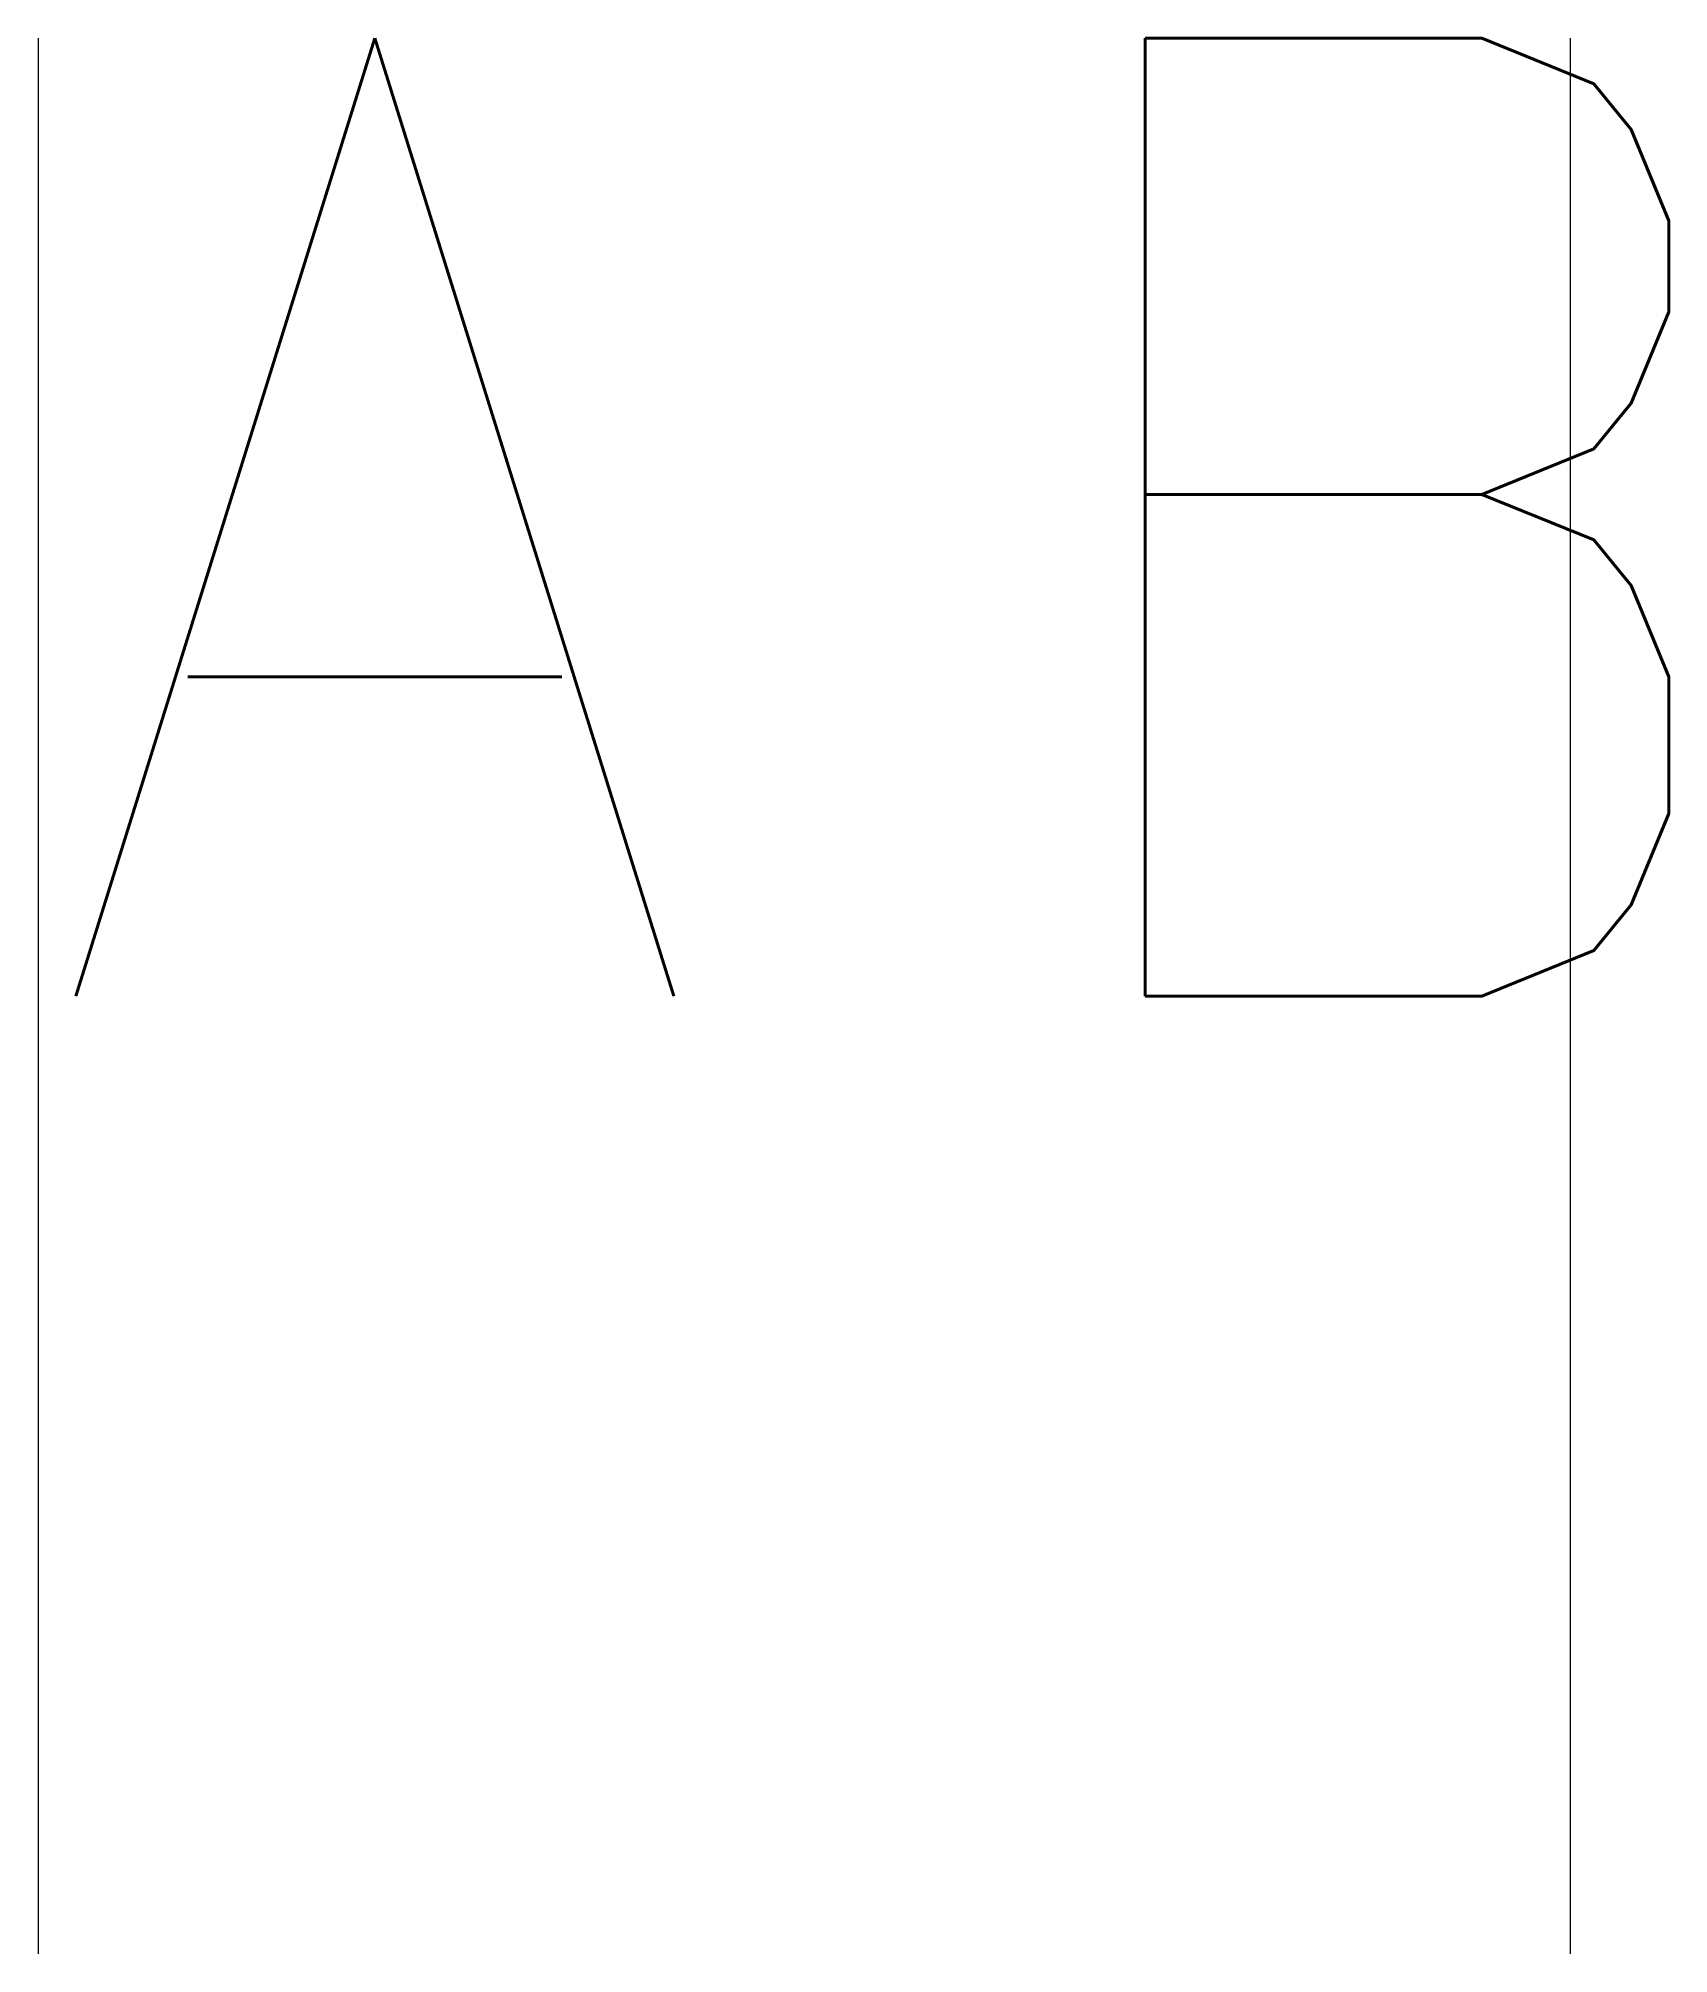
# Model space of a CAD drawing. Header units: millimetres. Extents: x 10 to 10.17, y 19.8 to 20.
import ezdxf
from ezdxf.enums import TextEntityAlignment as Align

# ---------------------------------------------------------------- set-up
doc = ezdxf.new("R2010")
doc.units = ezdxf.units.MM
doc.layers.get('0').update_dxf_attribs({"lineweight": 0})
doc.styles.add('textstyle11', font='Standard')
doc.styles.add('textstyle12', font='Standard')

msp = doc.modelspace()

# ---------------------------------------------------------------- linework, layer by layer
at = {"color": 6, "true_color": 0xff00ff}
for p, q in [((10, 20), (10, 19.8)), ((10.16, 20), (10.16, 19.8))]:
    msp.add_line(p, q, dxfattribs=at)

# ---------------------------------------------------------------- texts
for s, style, p in [('A', 'textstyle11', (10, 20)), ('B', 'textstyle12', (10.1, 20))]:
    msp.add_text(s, height=0.1, dxfattribs=dict(style=style)).set_placement(p, align=Align.TOP_LEFT)

doc.saveas('drawing.dxf')
